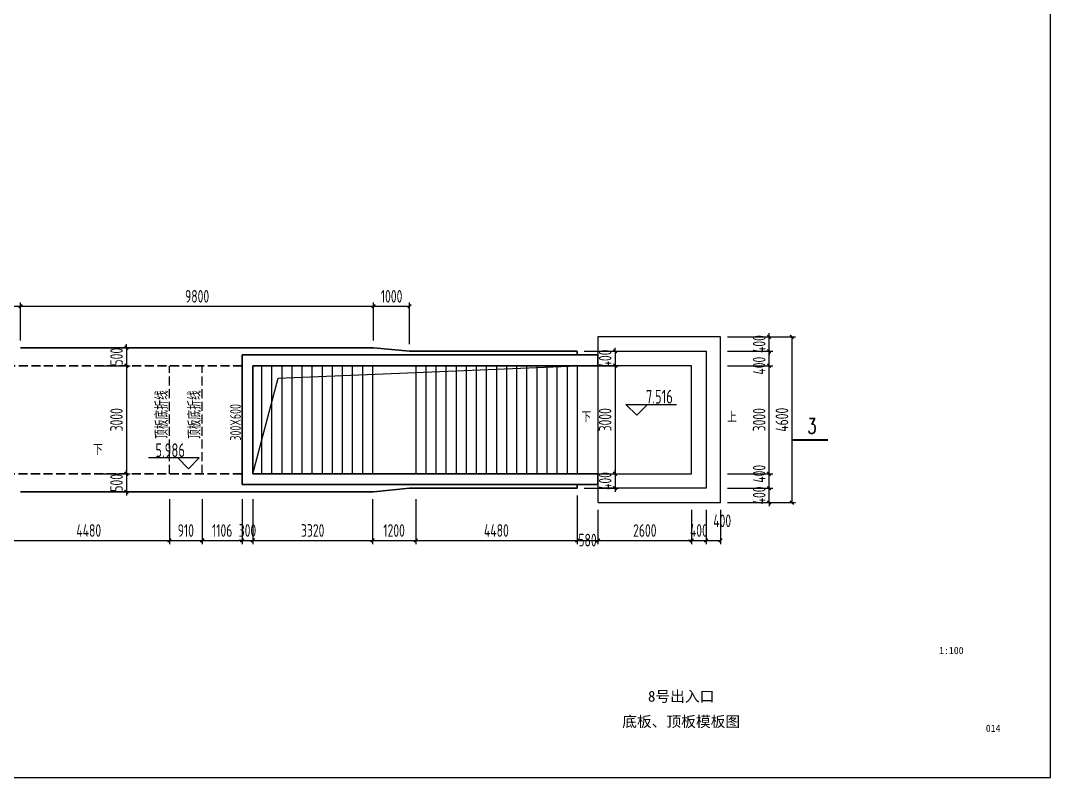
# Model space of a CAD drawing. Header units: millimetres. Extents: x -897614 to 191467, y -439928 to 101803.
# Drawn here: x 8762 to 37350, y -118705 to -97705 of the extents above; entities that cross this region are included whole.
import ezdxf
from ezdxf.enums import TextEntityAlignment as Align

# ---------------------------------------------------------------- set-up
doc = ezdxf.new("R2010")
doc.units = ezdxf.units.MM
doc.header["$LTSCALE"] = 1000
doc.linetypes.add('DASH', pattern=[0.35, 0.25, -0.1])
for name, color, linetype in [('DIM_ELEV', 3, 'Continuous'), ('DIM_LEAD', 3, 'Continuous'), ('DIM_SYMB', 3, 'Continuous'), ('JG_TEXT', 7, 'Continuous'), ('KD', 7, 'Continuous'), ('PUB_TEXT', 7, 'Continuous'), ('STAIR', 2, 'Continuous'), ('ZDX', 7, 'DASH'), ('图框', 3, 'Continuous')]:
    doc.layers.add(name, color=color, linetype=linetype)
doc.layers.add('DY', color=1, linetype='Continuous', plot=False)
doc.layers.add('WALL', color=6, linetype='Continuous', lineweight=30)
doc.styles.add('_TCH_LABEL', font='COMPLEX', dxfattribs={"bigfont": 'GBCBIG'})
doc.styles.add('TK-HZ-HT', font='', dxfattribs={"width": 0.8})
doc.styles.add('TK-HZ-ST', font='', dxfattribs={"width": 0.8})
doc.styles.add('TSSD', font='tssdeng.shx', dxfattribs={"width": 0.7, "bigfont": 'tssdchn.shx'})
doc.styles.get('TK-HZ-HT').set_extended_font_data('SimSun')
doc.styles.get('TK-HZ-ST').set_extended_font_data('SimSun')
doc.dimstyles.new('TSD', dxfattribs={"dimtxt": 350, "dimasz": 100, "dimexe": 100, "dimexo": 200, "dimgap": 100, "dimtad": 1, "dimdec": 0, "dimzin": 0, "dimdsep": 46, "dimtxsty": 'TSSD', "dimblk": 'ARCHTICK', "dimcen": 0.09, "dimclrt": 7, "dimazin": 2, "dimtfac": 1, "dimtdec": 0, "dimtix": 1, "dimtmove": 2, "dimatfit": 3, "dimfxl": 0, "dimtolj": 1, "dimtzin": 0, "dimarcsym": 0})

# ---------------------------------------------------------------- blocks, each defined once
blk = doc.blocks.new('_ArchTick')
at = {"color": 0, "linetype": 'ByBlock', "const_width": 0.4}
blk.add_lwpolyline([(-0.5, -0.5), (0.5, 0.5)], dxfattribs=at)
blk = doc.blocks.new('*D24')
at = {"layer": 'Defpoints', "color": 0, "transparency": 16777216}
for p in [(14910, -110781), (15210, -110781), (15210, -112129)]:
    blk.add_point(p, dxfattribs=at)
at = {"layer": 'DIM_LEAD', "color": 0, "lineweight": -2, "transparency": 16777216}
for p, q in [((14910, -110981), (14910, -112229)), ((15210, -110981), (15210, -112229)), ((14910, -112129), (14810, -112129)), ((14910, -112129), (15210, -112129)), ((15210, -112129), (15310, -112129))]:
    blk.add_line(p, q, dxfattribs=at)
at = {"layer": 'DIM_LEAD', "color": 0, "lineweight": -2, "transparency": 16777216, "xscale": 100, "yscale": 100, "zscale": 100}
blk.add_blockref('_ArchTick', (14910, -112129), dxfattribs=at)
at = {"layer": 'DIM_LEAD', "color": 0, "lineweight": -2, "transparency": 16777216, "xscale": 100, "yscale": 100, "zscale": 100, "rotation": 180}
blk.add_blockref('_ArchTick', (15210, -112129), dxfattribs=at)
at = {"layer": 'DIM_LEAD', "color": 7, "transparency": 16777216, "insert": (15060, -111854), "char_height": 350, "attachment_point": 5, "style": 'TSSD'}
blk.add_mtext('\\A1;300', dxfattribs=at)
blk = doc.blocks.new('*D25')
at = {"layer": 'Defpoints', "color": 0, "transparency": 16777216}
for p in [(15210, -110781), (18530, -110781), (18530, -112129)]:
    blk.add_point(p, dxfattribs=at)
at = {"layer": 'DIM_LEAD', "color": 0, "lineweight": -2, "transparency": 16777216}
for p, q in [((15210, -110981), (15210, -112229)), ((18530, -110981), (18530, -112229)), ((15210, -112129), (18530, -112129))]:
    blk.add_line(p, q, dxfattribs=at)
at = {"layer": 'DIM_LEAD', "color": 0, "lineweight": -2, "transparency": 16777216, "xscale": 100, "yscale": 100, "zscale": 100, "rotation": 180}
blk.add_blockref('_ArchTick', (15210, -112129), dxfattribs=at)
at = {"layer": 'DIM_LEAD', "color": 0, "lineweight": -2, "transparency": 16777216, "xscale": 100, "yscale": 100, "zscale": 100}
blk.add_blockref('_ArchTick', (18530, -112129), dxfattribs=at)
at = {"layer": 'DIM_LEAD', "color": 7, "transparency": 16777216, "insert": (16870, -111854), "char_height": 350, "attachment_point": 5, "style": 'TSSD'}
blk.add_mtext('\\A1;3320', dxfattribs=at)
blk = doc.blocks.new('*D26')
at = {"layer": 'Defpoints', "color": 0, "transparency": 16777216}
for p in [(18530, -110781), (19730, -110781), (19730, -112129)]:
    blk.add_point(p, dxfattribs=at)
at = {"layer": 'DIM_LEAD', "color": 0, "lineweight": -2, "transparency": 16777216}
for p, q in [((18530, -110981), (18530, -112229)), ((19730, -110981), (19730, -112229)), ((18530, -112129), (19730, -112129))]:
    blk.add_line(p, q, dxfattribs=at)
at = {"layer": 'DIM_LEAD', "color": 0, "lineweight": -2, "transparency": 16777216, "xscale": 100, "yscale": 100, "zscale": 100, "rotation": 180}
blk.add_blockref('_ArchTick', (18530, -112129), dxfattribs=at)
at = {"layer": 'DIM_LEAD', "color": 0, "lineweight": -2, "transparency": 16777216, "xscale": 100, "yscale": 100, "zscale": 100}
blk.add_blockref('_ArchTick', (19730, -112129), dxfattribs=at)
at = {"layer": 'DIM_LEAD', "color": 7, "transparency": 16777216, "insert": (19130, -111854), "char_height": 350, "attachment_point": 5, "style": 'TSSD'}
blk.add_mtext('\\A1;1200', dxfattribs=at)
blk = doc.blocks.new('*D27')
at = {"layer": 'Defpoints', "color": 0, "transparency": 16777216}
for p in [(19730, -110781), (24210, -110681), (24210, -112129)]:
    blk.add_point(p, dxfattribs=at)
at = {"layer": 'DIM_LEAD', "color": 0, "lineweight": -2, "transparency": 16777216}
for p, q in [((24210, -110881), (24210, -112229)), ((19730, -110981), (19730, -112229)), ((19730, -112129), (24210, -112129))]:
    blk.add_line(p, q, dxfattribs=at)
at = {"layer": 'DIM_LEAD', "color": 0, "lineweight": -2, "transparency": 16777216, "xscale": 100, "yscale": 100, "zscale": 100, "rotation": 180}
blk.add_blockref('_ArchTick', (19730, -112129), dxfattribs=at)
at = {"layer": 'DIM_LEAD', "color": 0, "lineweight": -2, "transparency": 16777216, "xscale": 100, "yscale": 100, "zscale": 100}
blk.add_blockref('_ArchTick', (24210, -112129), dxfattribs=at)
at = {"layer": 'DIM_LEAD', "color": 7, "transparency": 16777216, "insert": (21970, -111854), "char_height": 350, "attachment_point": 5, "style": 'TSSD'}
blk.add_mtext('\\A1;4480', dxfattribs=at)
blk = doc.blocks.new('*D33')
at = {"layer": 'Defpoints', "color": 0, "transparency": 16777216}
for p in [(8414, -110815), (12894, -110781), (12894, -112129)]:
    blk.add_point(p, dxfattribs=at)
at = {"layer": 'DIM_LEAD', "color": 0, "lineweight": -2, "transparency": 16777216}
for p, q in [((8414, -111015), (8414, -112229)), ((12894, -110981), (12894, -112229)), ((8414, -112129), (12894, -112129))]:
    blk.add_line(p, q, dxfattribs=at)
at = {"layer": 'DIM_LEAD', "color": 0, "lineweight": -2, "transparency": 16777216, "xscale": 100, "yscale": 100, "zscale": 100, "rotation": 180}
blk.add_blockref('_ArchTick', (8414, -112129), dxfattribs=at)
at = {"layer": 'DIM_LEAD', "color": 0, "lineweight": -2, "transparency": 16777216, "xscale": 100, "yscale": 100, "zscale": 100}
blk.add_blockref('_ArchTick', (12894, -112129), dxfattribs=at)
at = {"layer": 'DIM_LEAD', "color": 7, "transparency": 16777216, "insert": (10654, -111854), "char_height": 350, "attachment_point": 5, "style": 'TSSD'}
blk.add_mtext('\\A1;4480', dxfattribs=at)
blk = doc.blocks.new('*D50')
at = {"layer": 'Defpoints', "color": 0, "transparency": 16777216}
for p in [(10706, -106781, 0), (10706, -107281), (11699, -107281)]:
    blk.add_point(p, dxfattribs=at)
at = {"layer": 'DIM_LEAD', "color": 0, "lineweight": -2, "transparency": 16777216}
for p, q in [((10906, -106781), (11799, -106781)), ((11699, -106781), (11699, -106681)), ((11699, -106781), (11699, -107281)), ((10906, -107281), (11799, -107281)), ((11699, -107281), (11699, -107381))]:
    blk.add_line(p, q, dxfattribs=at)
at = {"layer": 'DIM_LEAD', "color": 0, "lineweight": -2, "transparency": 16777216, "xscale": 100, "yscale": 100, "zscale": 100}
for p, rotation in [((11699, -106781), 270), ((11699, -107281), 90)]:
    blk.add_blockref('_ArchTick', p, dxfattribs=dict(at, rotation=rotation))
at = {"layer": 'DIM_LEAD', "color": 7, "transparency": 16777216, "insert": (11424, -107031), "char_height": 350, "attachment_point": 5, "rotation": 90, "style": 'TSSD'}
blk.add_mtext('\\A1;500', dxfattribs=at)
blk = doc.blocks.new('*D51')
at = {"layer": 'Defpoints', "color": 0, "transparency": 16777216}
for p in [(10706, -107281), (10706, -110281), (11699, -110281)]:
    blk.add_point(p, dxfattribs=at)
at = {"layer": 'DIM_LEAD', "color": 0, "lineweight": -2, "transparency": 16777216}
for p, q in [((10906, -107281), (11799, -107281)), ((11699, -107281), (11699, -110281)), ((10906, -110281), (11799, -110281))]:
    blk.add_line(p, q, dxfattribs=at)
at = {"layer": 'DIM_LEAD', "color": 0, "lineweight": -2, "transparency": 16777216, "xscale": 100, "yscale": 100, "zscale": 100}
for p, rotation in [((11699, -107281), 90), ((11699, -110281), 270)]:
    blk.add_blockref('_ArchTick', p, dxfattribs=dict(at, rotation=rotation))
at = {"layer": 'DIM_LEAD', "color": 7, "transparency": 16777216, "insert": (11424, -108781), "char_height": 350, "attachment_point": 5, "rotation": 90, "style": 'TSSD'}
blk.add_mtext('\\A1;3000', dxfattribs=at)
blk = doc.blocks.new('*D52')
at = {"layer": 'Defpoints', "color": 0, "transparency": 16777216}
for p in [(10706, -110281), (10706, -110781, 0), (11699, -110781)]:
    blk.add_point(p, dxfattribs=at)
at = {"layer": 'DIM_LEAD', "color": 0, "lineweight": -2, "transparency": 16777216}
for p, q in [((10906, -110281), (11799, -110281)), ((11699, -110281), (11699, -110181)), ((11699, -110281), (11699, -110781)), ((10906, -110781), (11799, -110781)), ((11699, -110781), (11699, -110881))]:
    blk.add_line(p, q, dxfattribs=at)
at = {"layer": 'DIM_LEAD', "color": 0, "lineweight": -2, "transparency": 16777216, "xscale": 100, "yscale": 100, "zscale": 100}
for p, rotation in [((11699, -110281), 270), ((11699, -110781), 90)]:
    blk.add_blockref('_ArchTick', p, dxfattribs=dict(at, rotation=rotation))
at = {"layer": 'DIM_LEAD', "color": 7, "transparency": 16777216, "insert": (11424, -110531), "char_height": 350, "attachment_point": 5, "rotation": 90, "style": 'TSSD'}
blk.add_mtext('\\A1;500', dxfattribs=at)
blk = doc.blocks.new('*D53')
at = {"layer": 'Defpoints', "color": 0, "transparency": 16777216}
for p in [(24210, -106881, 0), (24209, -107281), (25264, -107281)]:
    blk.add_point(p, dxfattribs=at)
at = {"layer": 'DIM_LEAD', "color": 0, "lineweight": -2, "transparency": 16777216}
for p, q in [((24410, -106881), (25364, -106881)), ((25264, -106881), (25264, -106781)), ((25264, -106881), (25264, -107281)), ((24409, -107281), (25364, -107281)), ((25264, -107281), (25264, -107381))]:
    blk.add_line(p, q, dxfattribs=at)
at = {"layer": 'DIM_LEAD', "color": 0, "lineweight": -2, "transparency": 16777216, "xscale": 100, "yscale": 100, "zscale": 100}
for p, rotation in [((25264, -106881), 270), ((25264, -107281), 90)]:
    blk.add_blockref('_ArchTick', p, dxfattribs=dict(at, rotation=rotation))
at = {"layer": 'DIM_LEAD', "color": 7, "transparency": 16777216, "insert": (24989, -107081), "char_height": 350, "attachment_point": 5, "rotation": 90, "style": 'TSSD'}
blk.add_mtext('\\A1;400', dxfattribs=at)
blk = doc.blocks.new('*D54')
at = {"layer": 'Defpoints', "color": 0, "transparency": 16777216}
for p in [(24209, -107281), (24210, -110281), (25264, -110281)]:
    blk.add_point(p, dxfattribs=at)
at = {"layer": 'DIM_LEAD', "color": 0, "lineweight": -2, "transparency": 16777216}
for p, q in [((24409, -107281), (25364, -107281)), ((25264, -107281), (25264, -110281)), ((24410, -110281), (25364, -110281))]:
    blk.add_line(p, q, dxfattribs=at)
at = {"layer": 'DIM_LEAD', "color": 0, "lineweight": -2, "transparency": 16777216, "xscale": 100, "yscale": 100, "zscale": 100}
for p, rotation in [((25264, -107281), 90), ((25264, -110281), 270)]:
    blk.add_blockref('_ArchTick', p, dxfattribs=dict(at, rotation=rotation))
at = {"layer": 'DIM_LEAD', "color": 7, "transparency": 16777216, "insert": (24989, -108781), "char_height": 350, "attachment_point": 5, "rotation": 90, "style": 'TSSD'}
blk.add_mtext('\\A1;3000', dxfattribs=at)
blk = doc.blocks.new('*D55')
at = {"layer": 'Defpoints', "color": 0, "transparency": 16777216}
for p in [(24210, -110281), (24210, -110681), (25264, -110681)]:
    blk.add_point(p, dxfattribs=at)
at = {"layer": 'DIM_LEAD', "color": 0, "lineweight": -2, "transparency": 16777216}
for p, q in [((24410, -110281), (25364, -110281)), ((25264, -110281), (25264, -110181)), ((25264, -110281), (25264, -110681)), ((24410, -110681), (25364, -110681)), ((25264, -110681), (25264, -110781))]:
    blk.add_line(p, q, dxfattribs=at)
at = {"layer": 'DIM_LEAD', "color": 0, "lineweight": -2, "transparency": 16777216, "xscale": 100, "yscale": 100, "zscale": 100}
for p, rotation in [((25264, -110281), 270), ((25264, -110681), 90)]:
    blk.add_blockref('_ArchTick', p, dxfattribs=dict(at, rotation=rotation))
at = {"layer": 'DIM_LEAD', "color": 7, "transparency": 16777216, "insert": (24989, -110481), "char_height": 350, "attachment_point": 5, "rotation": 90, "style": 'TSSD'}
blk.add_mtext('\\A1;400', dxfattribs=at)
blk = doc.blocks.new('*D569')
at = {"layer": 'Defpoints', "color": 0, "transparency": 16777216}
for p in [(19561, -105631), (18561, -106781), (19561, -106881)]:
    blk.add_point(p, dxfattribs=at)
at = {"layer": 'DIM_LEAD', "color": 0, "lineweight": -2, "transparency": 16777216}
for p, q in [((18561, -106581), (18561, -105531)), ((18561, -105631), (19561, -105631)), ((19561, -106681), (19561, -105531))]:
    blk.add_line(p, q, dxfattribs=at)
at = {"layer": 'DIM_LEAD', "color": 0, "lineweight": -2, "transparency": 16777216, "xscale": 100, "yscale": 100, "zscale": 100, "rotation": 180}
blk.add_blockref('_ArchTick', (18561, -105631), dxfattribs=at)
at = {"layer": 'DIM_LEAD', "color": 0, "lineweight": -2, "transparency": 16777216, "xscale": 100, "yscale": 100, "zscale": 100}
blk.add_blockref('_ArchTick', (19561, -105631), dxfattribs=at)
at = {"layer": 'DIM_LEAD', "color": 7, "transparency": 16777216, "insert": (19061, -105356), "char_height": 350, "attachment_point": 5, "style": 'TSSD'}
blk.add_mtext('\\A1;1000', dxfattribs=at)
blk = doc.blocks.new('*D575')
at = {"layer": 'Defpoints', "color": 0, "transparency": 16777216}
for p in [(8762, -105631), (7761, -106681), (8762, -106781)]:
    blk.add_point(p, dxfattribs=at)
at = {"layer": 'DIM_LEAD', "color": 0, "lineweight": -2, "transparency": 16777216}
for p, q in [((7761, -106481), (7761, -105531)), ((7761, -105631), (8762, -105631)), ((8762, -106581), (8762, -105531))]:
    blk.add_line(p, q, dxfattribs=at)
at = {"layer": 'DIM_LEAD', "color": 0, "lineweight": -2, "transparency": 16777216, "xscale": 100, "yscale": 100, "zscale": 100, "rotation": 180}
blk.add_blockref('_ArchTick', (7761, -105631), dxfattribs=at)
at = {"layer": 'DIM_LEAD', "color": 0, "lineweight": -2, "transparency": 16777216, "xscale": 100, "yscale": 100, "zscale": 100}
blk.add_blockref('_ArchTick', (8762, -105631), dxfattribs=at)
at = {"layer": 'DIM_LEAD', "color": 7, "transparency": 16777216, "insert": (8262, -105356), "char_height": 350, "attachment_point": 5, "style": 'TSSD'}
blk.add_mtext('\\A1;1000', dxfattribs=at)
blk = doc.blocks.new('*D583')
at = {"layer": 'Defpoints', "color": 0, "transparency": 16777216}
for p in [(18561, -105631), (8762, -106781), (18561, -106781)]:
    blk.add_point(p, dxfattribs=at)
at = {"layer": 'DIM_LEAD', "color": 0, "lineweight": -2, "transparency": 16777216}
for p, q in [((8762, -106581), (8762, -105531)), ((8762, -105631), (18561, -105631)), ((18561, -106581), (18561, -105531))]:
    blk.add_line(p, q, dxfattribs=at)
at = {"layer": 'DIM_LEAD', "color": 0, "lineweight": -2, "transparency": 16777216, "xscale": 100, "yscale": 100, "zscale": 100, "rotation": 180}
blk.add_blockref('_ArchTick', (8762, -105631), dxfattribs=at)
at = {"layer": 'DIM_LEAD', "color": 0, "lineweight": -2, "transparency": 16777216, "xscale": 100, "yscale": 100, "zscale": 100}
blk.add_blockref('_ArchTick', (18561, -105631), dxfattribs=at)
at = {"layer": 'DIM_LEAD', "color": 7, "transparency": 16777216, "insert": (13662, -105356), "char_height": 350, "attachment_point": 5, "style": 'TSSD'}
blk.add_mtext('\\A1;9800', dxfattribs=at)
blk = doc.blocks.new('*D584')
at = {"layer": 'Defpoints', "color": 0, "transparency": 16777216}
for p in [(12894, -110781), (13805, -110781), (13805, -112129)]:
    blk.add_point(p, dxfattribs=at)
at = {"layer": 'DIM_LEAD', "color": 0, "lineweight": -2, "transparency": 16777216}
for p, q in [((12894, -110981), (12894, -112229)), ((13805, -110981), (13805, -112229)), ((12894, -112129), (13805, -112129))]:
    blk.add_line(p, q, dxfattribs=at)
at = {"layer": 'DIM_LEAD', "color": 0, "lineweight": -2, "transparency": 16777216, "xscale": 100, "yscale": 100, "zscale": 100, "rotation": 180}
blk.add_blockref('_ArchTick', (12894, -112129), dxfattribs=at)
at = {"layer": 'DIM_LEAD', "color": 0, "lineweight": -2, "transparency": 16777216, "xscale": 100, "yscale": 100, "zscale": 100}
blk.add_blockref('_ArchTick', (13805, -112129), dxfattribs=at)
at = {"layer": 'DIM_LEAD', "color": 7, "transparency": 16777216, "insert": (13350, -111854), "char_height": 350, "attachment_point": 5, "style": 'TSSD'}
blk.add_mtext('\\A1;910', dxfattribs=at)
blk = doc.blocks.new('*D585')
at = {"layer": 'Defpoints', "color": 0, "transparency": 16777216}
for p in [(13805, -110781), (14910, -110781, 0), (14910, -112129)]:
    blk.add_point(p, dxfattribs=at)
at = {"layer": 'DIM_LEAD', "color": 0, "lineweight": -2, "transparency": 16777216}
for p, q in [((13805, -110981), (13805, -112229)), ((14910, -110981), (14910, -112229)), ((13805, -112129), (14910, -112129))]:
    blk.add_line(p, q, dxfattribs=at)
at = {"layer": 'DIM_LEAD', "color": 0, "lineweight": -2, "transparency": 16777216, "xscale": 100, "yscale": 100, "zscale": 100, "rotation": 180}
blk.add_blockref('_ArchTick', (13805, -112129), dxfattribs=at)
at = {"layer": 'DIM_LEAD', "color": 0, "lineweight": -2, "transparency": 16777216, "xscale": 100, "yscale": 100, "zscale": 100}
blk.add_blockref('_ArchTick', (14910, -112129), dxfattribs=at)
at = {"layer": 'DIM_LEAD', "color": 7, "transparency": 16777216, "insert": (14358, -111854), "char_height": 350, "attachment_point": 5, "style": 'TSSD'}
blk.add_mtext('\\A1;1106', dxfattribs=at)
blk = doc.blocks.new('*D947')
at = {"layer": 'Defpoints', "color": 0, "transparency": 16777216}
for p in [(24790, -111081), (27390, -111081), (27390, -112129)]:
    blk.add_point(p, dxfattribs=at)
at = {"layer": 'DIM_LEAD', "color": 0, "lineweight": -2, "transparency": 16777216}
for p, q in [((24790, -111281), (24790, -112229)), ((27390, -111281), (27390, -112229)), ((24790, -112129), (27390, -112129))]:
    blk.add_line(p, q, dxfattribs=at)
at = {"layer": 'DIM_LEAD', "color": 0, "lineweight": -2, "transparency": 16777216, "xscale": 100, "yscale": 100, "zscale": 100, "rotation": 180}
blk.add_blockref('_ArchTick', (24790, -112129), dxfattribs=at)
at = {"layer": 'DIM_LEAD', "color": 0, "lineweight": -2, "transparency": 16777216, "xscale": 100, "yscale": 100, "zscale": 100}
blk.add_blockref('_ArchTick', (27390, -112129), dxfattribs=at)
at = {"layer": 'DIM_LEAD', "color": 7, "transparency": 16777216, "insert": (26090, -111854), "char_height": 350, "attachment_point": 5, "style": 'TSSD'}
blk.add_mtext('\\A1;2600', dxfattribs=at)
blk = doc.blocks.new('*D948')
at = {"layer": 'Defpoints', "color": 0, "transparency": 16777216}
for p in [(27390, -111081), (27790, -111081), (27790, -112129)]:
    blk.add_point(p, dxfattribs=at)
at = {"layer": 'DIM_LEAD', "color": 0, "lineweight": -2, "transparency": 16777216}
for p, q in [((27390, -111281), (27390, -112229)), ((27790, -111281), (27790, -112229)), ((27390, -112129), (27290, -112129)), ((27390, -112129), (27790, -112129)), ((27790, -112129), (27890, -112129))]:
    blk.add_line(p, q, dxfattribs=at)
at = {"layer": 'DIM_LEAD', "color": 0, "lineweight": -2, "transparency": 16777216, "xscale": 100, "yscale": 100, "zscale": 100}
blk.add_blockref('_ArchTick', (27390, -112129), dxfattribs=at)
at = {"layer": 'DIM_LEAD', "color": 0, "lineweight": -2, "transparency": 16777216, "xscale": 100, "yscale": 100, "zscale": 100, "rotation": 180}
blk.add_blockref('_ArchTick', (27790, -112129), dxfattribs=at)
at = {"layer": 'DIM_LEAD', "color": 7, "transparency": 16777216, "insert": (27590, -111854), "char_height": 350, "attachment_point": 5, "style": 'TSSD'}
blk.add_mtext('\\A1;400', dxfattribs=at)
blk = doc.blocks.new('*D949')
at = {"layer": 'Defpoints', "color": 0, "transparency": 16777216}
for p in [(27790, -111081), (28190, -111081), (28190, -112129)]:
    blk.add_point(p, dxfattribs=at)
at = {"layer": 'DIM_LEAD', "color": 0, "lineweight": -2, "transparency": 16777216}
for p, q in [((27790, -111281), (27790, -112229)), ((28190, -111281), (28190, -112229)), ((27790, -112129), (28190, -112129))]:
    blk.add_line(p, q, dxfattribs=at)
at = {"layer": 'DIM_LEAD', "color": 0, "lineweight": -2, "transparency": 16777216, "xscale": 100, "yscale": 100, "zscale": 100, "rotation": 180}
blk.add_blockref('_ArchTick', (27790, -112129), dxfattribs=at)
at = {"layer": 'DIM_LEAD', "color": 0, "lineweight": -2, "transparency": 16777216, "xscale": 100, "yscale": 100, "zscale": 100}
blk.add_blockref('_ArchTick', (28190, -112129), dxfattribs=at)
at = {"layer": 'DIM_LEAD', "color": 7, "transparency": 16777216, "insert": (28239, -111586), "char_height": 350, "attachment_point": 5, "style": 'TSSD'}
blk.add_mtext('\\A1;400', dxfattribs=at)
blk = doc.blocks.new('*D950')
at = {"layer": 'Defpoints', "color": 0, "transparency": 16777216}
for p in [(28190, -106481), (28190, -111081), (30172, -111081)]:
    blk.add_point(p, dxfattribs=at)
at = {"layer": 'DIM_LEAD', "color": 0, "lineweight": -2, "transparency": 16777216}
for p, q in [((28390, -106481), (30272, -106481)), ((30172, -106481), (30172, -111081)), ((28390, -111081), (30272, -111081))]:
    blk.add_line(p, q, dxfattribs=at)
at = {"layer": 'DIM_LEAD', "color": 0, "lineweight": -2, "transparency": 16777216, "xscale": 100, "yscale": 100, "zscale": 100}
for p, rotation in [((30172, -106481), 90), ((30172, -111081), 270)]:
    blk.add_blockref('_ArchTick', p, dxfattribs=dict(at, rotation=rotation))
at = {"layer": 'DIM_LEAD', "color": 7, "transparency": 16777216, "insert": (29897, -108781), "char_height": 350, "attachment_point": 5, "rotation": 90, "style": 'TSSD'}
blk.add_mtext('\\A1;4600', dxfattribs=at)
blk = doc.blocks.new('*D942')
at = {"layer": 'Defpoints', "color": 0, "transparency": 16777216}
for p in [(28190, -110681), (29540, -110681), (28190, -111081)]:
    blk.add_point(p, dxfattribs=at)
at = {"layer": 'DIM_LEAD', "color": 0, "lineweight": -2, "transparency": 16777216}
for p, q in [((29540, -110681), (29540, -110581)), ((28390, -110681), (29640, -110681)), ((29540, -111081), (29540, -110681)), ((28390, -111081), (29640, -111081)), ((29540, -111081), (29540, -111181))]:
    blk.add_line(p, q, dxfattribs=at)
at = {"layer": 'DIM_LEAD', "color": 0, "lineweight": -2, "transparency": 16777216, "xscale": 100, "yscale": 100, "zscale": 100}
for p, rotation in [((29540, -110681), 270), ((29540, -111081), 90)]:
    blk.add_blockref('_ArchTick', p, dxfattribs=dict(at, rotation=rotation))
at = {"layer": 'DIM_LEAD', "color": 7, "transparency": 16777216, "insert": (29265, -110881), "char_height": 350, "attachment_point": 5, "rotation": 90, "style": 'TSSD'}
blk.add_mtext('\\A1;400', dxfattribs=at)
blk = doc.blocks.new('*D943')
at = {"layer": 'Defpoints', "color": 0, "transparency": 16777216}
for p in [(28190, -110281), (29540, -110281), (28190, -110681)]:
    blk.add_point(p, dxfattribs=at)
at = {"layer": 'DIM_LEAD', "color": 0, "lineweight": -2, "transparency": 16777216}
for p, q in [((28390, -110281), (29640, -110281)), ((29540, -110681), (29540, -110281)), ((28390, -110681), (29640, -110681))]:
    blk.add_line(p, q, dxfattribs=at)
at = {"layer": 'DIM_LEAD', "color": 0, "lineweight": -2, "transparency": 16777216, "xscale": 100, "yscale": 100, "zscale": 100}
for p, rotation in [((29540, -110281), 90), ((29540, -110681), 270)]:
    blk.add_blockref('_ArchTick', p, dxfattribs=dict(at, rotation=rotation))
at = {"layer": 'DIM_LEAD', "color": 7, "transparency": 16777216, "insert": (29265, -110281), "char_height": 350, "attachment_point": 5, "rotation": 90, "style": 'TSSD'}
blk.add_mtext('\\A1;400', dxfattribs=at)
blk = doc.blocks.new('*D944')
at = {"layer": 'Defpoints', "color": 0, "transparency": 16777216}
for p in [(28190, -107281), (29540, -107281), (28190, -110281)]:
    blk.add_point(p, dxfattribs=at)
at = {"layer": 'DIM_LEAD', "color": 0, "lineweight": -2, "transparency": 16777216}
for p, q in [((28390, -107281), (29640, -107281)), ((29540, -110281), (29540, -107281)), ((28390, -110281), (29640, -110281))]:
    blk.add_line(p, q, dxfattribs=at)
at = {"layer": 'DIM_LEAD', "color": 0, "lineweight": -2, "transparency": 16777216, "xscale": 100, "yscale": 100, "zscale": 100}
for p, rotation in [((29540, -107281), 90), ((29540, -110281), 270)]:
    blk.add_blockref('_ArchTick', p, dxfattribs=dict(at, rotation=rotation))
at = {"layer": 'DIM_LEAD', "color": 7, "transparency": 16777216, "insert": (29265, -108781), "char_height": 350, "attachment_point": 5, "rotation": 90, "style": 'TSSD'}
blk.add_mtext('\\A1;3000', dxfattribs=at)
blk = doc.blocks.new('*D945')
at = {"layer": 'Defpoints', "color": 0, "transparency": 16777216}
for p in [(28190, -106881), (29540, -106881), (28190, -107281)]:
    blk.add_point(p, dxfattribs=at)
at = {"layer": 'DIM_LEAD', "color": 0, "lineweight": -2, "transparency": 16777216}
for p, q in [((28390, -106881), (29640, -106881)), ((29540, -107281), (29540, -106881)), ((28390, -107281), (29640, -107281))]:
    blk.add_line(p, q, dxfattribs=at)
at = {"layer": 'DIM_LEAD', "color": 0, "lineweight": -2, "transparency": 16777216, "xscale": 100, "yscale": 100, "zscale": 100}
for p, rotation in [((29540, -106881), 90), ((29540, -107281), 270)]:
    blk.add_blockref('_ArchTick', p, dxfattribs=dict(at, rotation=rotation))
at = {"layer": 'DIM_LEAD', "color": 7, "transparency": 16777216, "insert": (29265, -107281), "char_height": 350, "attachment_point": 5, "rotation": 90, "style": 'TSSD'}
blk.add_mtext('\\A1;400', dxfattribs=at)
blk = doc.blocks.new('*D946')
at = {"layer": 'Defpoints', "color": 0, "transparency": 16777216}
for p in [(28190, -106481), (29540, -106481), (28190, -106881)]:
    blk.add_point(p, dxfattribs=at)
at = {"layer": 'DIM_LEAD', "color": 0, "lineweight": -2, "transparency": 16777216}
for p, q in [((28390, -106481), (29640, -106481)), ((29540, -106481), (29540, -106381)), ((29540, -106881), (29540, -106481)), ((28390, -106881), (29640, -106881)), ((29540, -106881), (29540, -106981))]:
    blk.add_line(p, q, dxfattribs=at)
at = {"layer": 'DIM_LEAD', "color": 0, "lineweight": -2, "transparency": 16777216, "xscale": 100, "yscale": 100, "zscale": 100}
for p, rotation in [((29540, -106481), 270), ((29540, -106881), 90)]:
    blk.add_blockref('_ArchTick', p, dxfattribs=dict(at, rotation=rotation))
at = {"layer": 'DIM_LEAD', "color": 7, "transparency": 16777216, "insert": (29265, -106681), "char_height": 350, "attachment_point": 5, "rotation": 90, "style": 'TSSD'}
blk.add_mtext('\\A1;400', dxfattribs=at)
blk = doc.blocks.new('*D951')
at = {"layer": 'Defpoints', "color": 0, "transparency": 16777216}
for p in [(24210, -110681), (24790, -111081), (24790, -112129)]:
    blk.add_point(p, dxfattribs=at)
at = {"layer": 'DIM_LEAD', "color": 0, "lineweight": -2, "transparency": 16777216}
for p, q in [((24210, -110881), (24210, -112229)), ((24790, -111281), (24790, -112229)), ((24210, -112129), (24790, -112129))]:
    blk.add_line(p, q, dxfattribs=at)
at = {"layer": 'DIM_LEAD', "color": 0, "lineweight": -2, "transparency": 16777216, "xscale": 100, "yscale": 100, "zscale": 100, "rotation": 180}
blk.add_blockref('_ArchTick', (24210, -112129), dxfattribs=at)
at = {"layer": 'DIM_LEAD', "color": 0, "lineweight": -2, "transparency": 16777216, "xscale": 100, "yscale": 100, "zscale": 100}
blk.add_blockref('_ArchTick', (24790, -112129), dxfattribs=at)
at = {"layer": 'DIM_LEAD', "color": 7, "transparency": 16777216, "insert": (24500, -112121), "char_height": 350, "attachment_point": 5, "style": 'TSSD'}
blk.add_mtext('\\A1;580', dxfattribs=at)

msp = doc.modelspace()

# ---------------------------------------------------------------- linework, layer by layer
at = {"layer": 'DIM_ELEV'}
for p, q in [((25864.84287, -108655.24799), (25564.84287, -108355.24799)), ((25564.84287, -108355.24799), (26973.63529, -108355.24799)), ((25864.84287, -108655.24799), (26164.84287, -108355.24799)), ((13723.23501, -109841.24153), (12314.44259, -109841.24153)), ((13423.23501, -110141.24153), (13123.23501, -109841.24153)), ((13423.23501, -110141.24153), (13723.23501, -109841.24153))]:
    msp.add_line(p, q, dxfattribs=at)
at = {"layer": 'DIM_SYMB', "elevation": 0}
for points in [[(24203.08007, -108746.43384, 0, 0, 0), (15778.63794, -108746.43383, 160, 0, 0), (15269.52736, -108746.43378, 0, 0, 0)], [(28251.04601, -108746.43384, 0, 0, 0), (27454.94736, -108746.43383, 160, 0, 0), (26945.83678, -108746.43378, 0, 0, 0)], [(10648.50608, -109654.10675, 0, 0, 0), (10160.37808, -109654.10675, 160, 0, 0), (9651.2675, -109654.10669, 0, 0, 0)]]:
    msp.add_lwpolyline(points, format="xyseb", dxfattribs=at)
at = {"layer": 'DIM_SYMB', "const_width": 50}
msp.add_lwpolyline([(31171.74614, -109341.27099), (30171.74614, -109341.27099)], dxfattribs=at)
at = {"layer": 'DY'}
msp.add_lwpolyline([(-36900.37084, -118705.40674), (37349.62916, -118705.40674), (37349.62916, -76705.40674), (-36900.37084, -76705.40674)], close=True, dxfattribs=at)
at = {"layer": 'KD'}
msp.add_lwpolyline([(15210.33029, -110280.98626), (15912.89339, -107625.46978), (24209.23029, -107280.9864)], dxfattribs=at)
at = {"layer": 'STAIR'}
for p, q in [((15450.35134, -107280.98626), (15450.35134, -110280.98626)), ((15730.35134, -107280.98626), (15730.35134, -110280.98626)), ((16010.35134, -107280.98626), (16010.35134, -110280.98626)), ((16290.35134, -107280.98626), (16290.35134, -110280.98626)), ((16570.35134, -107280.98626), (16570.35134, -110280.98626)), ((16850.35134, -107280.98626), (16850.35134, -110280.98626)), ((17130.35134, -107280.98626), (17130.35134, -110280.98626)), ((17410.35134, -107280.98626), (17410.35134, -110280.98626)), ((17690.35134, -107280.98626), (17690.35134, -110280.98626)), ((17970.35134, -107280.98626), (17970.35134, -110280.98626)), ((18250.35134, -107280.98626), (18250.35134, -110280.98626)), ((18530.35134, -107280.98626), (18530.35134, -110280.98626)), ((19730.35134, -107280.98626), (19730.35134, -110280.98626)), ((20010.35134, -107280.98626), (20010.35134, -110280.98626)), ((20290.35134, -107280.98626), (20290.35134, -110280.98626)), ((20570.35134, -107280.98626), (20570.35134, -110280.98626)), ((20850.35134, -107280.98626), (20850.35134, -110280.98626)), ((21130.35134, -107280.98626), (21130.35134, -110280.98626)), ((21410.35134, -107280.98626), (21410.35134, -110280.98626)), ((21690.35134, -107280.98626), (21690.35134, -110280.98626)), ((21970.35134, -107280.98626), (21970.35134, -110280.98626)), ((22250.35134, -107280.98626), (22250.35134, -110280.98626)), ((22530.35134, -107280.98626), (22530.35134, -110280.98626)), ((22810.35134, -107280.98626), (22810.35134, -110280.98626)), ((23090.35134, -107280.98626), (23090.35134, -110280.98626)), ((23370.35134, -107280.98626), (23370.35134, -110280.98626)), ((23650.35134, -107280.98626), (23650.35134, -110280.98626)), ((23930.35134, -107280.98626), (23930.35134, -110280.98626)), ((24210.35134, -107280.98626), (24210.35134, -110280.98626))]:
    msp.add_line(p, q, dxfattribs=at)
for points in [[(24791.45173, -111080.98626), (28190.35173, -111080.98626), (28190.35173, -106480.98626), (24790.25047, -106480.98626), (24790.25047, -111080.98626)], [(24791.45173, -106880.98626), (27790.35173, -106880.98626), (27790.35173, -110680.98626), (24791.45173, -110680.98626)], [(24791.45173, -110280.98626), (27390.35173, -110280.98626), (27390.35173, -107280.98626), (24791.45173, -107280.98626)]]:
    msp.add_lwpolyline(points, dxfattribs=at)
at = {"layer": 'WALL'}
for p, q in [((18561.41809, -106781.0078), (8761.63305, -106781.008, 0)), ((19561.41809, -106881.00778), (18561.41809, -106781.0078)), ((24210.35134, -106881.00774, 0), (19561.41809, -106881.00778)), ((24210.35134, -106980.98765, 0), (24210.35134, -106881.00774, 0)), ((14910.33029, -106980.9876), (24790.25008, -106980.98766)), ((14910.33029, -110580.98723), (14910.33029, -106980.9876)), ((24790.24989, -107280.98626), (24790.24989, -106980.98766)), ((24210.35134, -107280.98625), (15210.33029, -107280.9864)), ((24790.25008, -107280.98626), (15210.33029, -107280.9864)), ((15210.33029, -110280.98569), (15210.33029, -107280.9864)), ((24790.25008, -110280.98507), (15210.33029, -110280.98569)), ((15210.33029, -110280.98521), (24210.35134, -110280.98507)), ((24790.25008, -110580.98641), (24790.25008, -110280.98507)), ((14910.33029, -110580.98723), (24790.25008, -110580.98641)), ((24210.35135, -110680.96435, 0), (24210.35135, -110580.98728, 0)), ((18561.41809, -110780.9643), (8761.63608, -110780.96412, 0)), ((19561.41809, -110680.96431), (18561.41809, -110780.9643)), ((24210.35135, -110680.96435, 0), (19561.41809, -110680.96431))]:
    msp.add_line(p, q, dxfattribs=at)
at = {"layer": 'WALL', "linetype": 'DASH'}
for p, q in [((14910.33029, -107280.9864), (3480.33029, -107280.98659)), ((-15449.66972, -110280.98568), (14910.33029, -110280.98521))]:
    msp.add_line(p, q, dxfattribs=at)
at = {"layer": 'ZDX'}
for p, q in [((12894.43519, -110280.98524), (12894.43519, -107280.98644)), ((13804.68616, -110280.98523), (13804.68616, -107280.98642))]:
    msp.add_line(p, q, dxfattribs=at)

# ---------------------------------------------------------------- texts
at = {"layer": 'DIM_ELEV', "style": 'TSSD', "width": 0.7}
for s, p in [('7.516', (26120.36826, -108331.15294)), ('5.986', (12502.91154, -109817.14649))]:
    msp.add_text(s, height=380, dxfattribs=at).set_placement(p)
at = {"layer": 'DIM_SYMB'}
for s, height, style, width, p in [('下', 300, 'TSSD', 0.7, (24327.2474, -108852.28197, 0)), ('上', 300, 'TSSD', 0.7, (28375.21334, -108852.28197, 0)), ('3', 425, '_TCH_LABEL', 0.705882, (30601.81718, -109166.93858)), ('下', 300, 'TSSD', 0.7, (10772.67341, -109759.95489, 0))]:
    msp.add_text(s, height=height, dxfattribs=dict(at, style=style, width=width)).set_placement(p)
at = {"layer": 'JG_TEXT', "style": 'TSSD', "width": 0.7}
msp.add_text('300X600', height=300, rotation=90, dxfattribs=at).set_placement((14877.84936, -109361.03949, 0))
at = {"layer": 'PUB_TEXT', "style": 'TSSD', "width": 0.7}
for p in [(12853.07941, -109310.86107), (13763.33039, -109310.86106)]:
    msp.add_text('顶板底折线', height=350, rotation=90, dxfattribs=at).set_placement(p)
at = {"layer": '图框', "color": 7}
for s, height, style, p in [('1:100', 200, 'TK-HZ-ST', (34599.62916, -115185.40674)), ('8号出入口', 300, 'TK-HZ-HT', (27099.62916, -116455.40674)), ('底板、顶板模板图', 300, 'TK-HZ-HT', (27099.62916, -117155.40674))]:
    msp.add_text(s, height=height, dxfattribs=dict(at, style=style)).set_placement(p, align=Align.MIDDLE_CENTER)
at = {"layer": '图框', "color": 7, "style": 'TK-HZ-ST'}
msp.add_text('014 ', height=200, dxfattribs=at).set_placement((35555.98442, -117442.29674))

# ---------------------------------------------------------------- dimensions: what is measured, and where the dimension line sits
at = {"layer": 'DIM_LEAD'}
for base, p1, p2, picture, middle in [((8761.63305, -105631.40401), (7761.41809, -106680.98652), (8761.63305, -106781.008), '*D575', (8261.52557, -105356.40401)), ((18561.41809, -105631.40401), (8761.63305, -106781.008), (18561.41809, -106781.0078), '*D583', (13661.52557, -105356.40401)), ((19561.41809, -105631.40401), (18561.41809, -106781.0078), (19561.41809, -106881.00778), '*D569', (19061.41809, -105356.40401)), ((12894.43519, -112128.60405), (8414.43519, -110815.34044), (12894.43519, -110780.96417), '*D33', (10654.43519, -111853.60405)), ((13804.68616, -112128.60405), (12894.43519, -110780.96417), (13804.68616, -110780.96421), '*D584', (13349.56068, -111853.60405)), ((14910.33029, -112128.60405), (13804.68616, -110780.96421), (14910.33029, -110780.96423, 0), '*D585', (14357.50823, -111853.60405)), ((15210.33029, -112128.60405), (14910.33029, -110780.96417), (15210.33029, -110780.96419), '*D24', (15060.33029, -111853.60405)), ((18530.35134, -112128.60405), (15210.33029, -110780.9642), (18530.35134, -110780.96426), '*D25', (16870.34082, -111853.60405)), ((19730.35134, -112128.60405), (18530.35134, -110780.96426), (19730.35134, -110780.96428), '*D26', (19130.35134, -111853.60405)), ((24210.35135, -112128.60405), (19730.35134, -110780.96428), (24210.35135, -110680.96435), '*D27', (21970.35135, -111853.60405)), ((27390.35125, -112128.60405), (24790.25047, -111080.98626), (27390.35125, -111080.98625), '*D947', (26090.30086, -111853.60405)), ((27790.35125, -112128.60405), (27390.35125, -111080.98625), (27790.35125, -111080.98626), '*D948', (27590.35125, -111853.60405))]:
    dim = msp.add_linear_dim(base=base, p1=p1, p2=p2, dimstyle='TSD', override={"dimtfillclr": 256}, dxfattribs=at)
    dim.commit()
    dim.dimension.update_dxf_attribs({"geometry": picture, "text_midpoint": middle})
for base, p1, p2, angle, picture, middle in [((29539.61352, -106480.98626), (28190.35134, -106880.98626), (28190.35134, -106480.98626), 90, '*D946', (29264.61352, -106680.98626)), ((30171.5507, -111080.98626), (28190.35134, -106480.98626), (28190.35134, -111080.98626), 90.000001771, '*D950', (29896.5507, -108780.98626)), ((11699.14725, -107280.98652), (10706.18543, -106781.00795, 0), (10706.18543, -107280.98652), 90, '*D50', (11424.14725, -107030.99724)), ((25263.83535, -107280.9864), (24210.35134, -106881.00774, 0), (24209.23029, -107280.9864), 90, '*D53', (24988.83535, -107080.99707)), ((11699.14725, -110280.98557), (10706.18543, -107280.98652), (10706.18543, -110280.98557), 90, '*D51', (11424.14725, -108780.98605)), ((25263.83535, -110280.98507), (24209.23029, -107280.9864), (24210.35134, -110280.98507), 90, '*D54', (24988.83535, -108780.98573)), ((29539.61352, -107280.98626), (28190.35134, -110280.98626), (28190.35134, -107280.98626), 90, '*D944', (29264.61352, -108780.98626)), ((11699.14725, -110780.96415), (10706.18543, -110280.98557), (10706.18543, -110780.96415, 0), 90, '*D52', (11424.14725, -110530.97486)), ((25263.83535, -110680.96435), (24210.35134, -110280.98507), (24210.35135, -110680.96435), 90, '*D55', (24988.83535, -110480.97471)), ((29539.61352, -110680.98626), (28190.35134, -111080.98626), (28190.35134, -110680.98626), 90, '*D942', (29264.61352, -110880.98626))]:
    dim = msp.add_linear_dim(base=base, p1=p1, p2=p2, angle=angle, dimstyle='TSD', override={"dimtfillclr": 256}, dxfattribs=at)
    dim.commit()
    dim.dimension.update_dxf_attribs({"geometry": picture, "text_midpoint": middle})
for base, p1, p2, picture, middle in [((29539.61352, -106880.98626), (28190.35134, -107280.98626), (28190.35134, -106880.98626), '*D945', (29264.61352, -107280.98626)), ((29539.61352, -110280.98626), (28190.35134, -110680.98626), (28190.35134, -110280.98626), '*D943', (29264.61352, -110280.98626))]:
    dim = msp.add_linear_dim(base=base, p1=p1, p2=p2, angle=90, dimstyle='TSD', override={"dimtfillclr": 256}, dxfattribs=at)
    dim.commit()
    dim.dimension.update_dxf_attribs({"geometry": picture, "text_midpoint": middle, "dimtype": 160})
for base, p1, p2, picture, middle in [((24790.25047, -112128.60405), (24210.35135, -110680.96435), (24790.25047, -111080.98626), '*D951', (24500.30129, -112121.31915)), ((28190.35134, -112128.60405), (27790.35125, -111080.98626), (28190.35134, -111080.98626), '*D949', (28239.23339, -111585.88896))]:
    dim = msp.add_linear_dim(base=base, p1=p1, p2=p2, dimstyle='TSD', override={"dimtfillclr": 256}, dxfattribs=at)
    dim.commit()
    dim.dimension.update_dxf_attribs({"geometry": picture, "text_midpoint": middle, "dimtype": 160})

doc.saveas('drawing.dxf')
